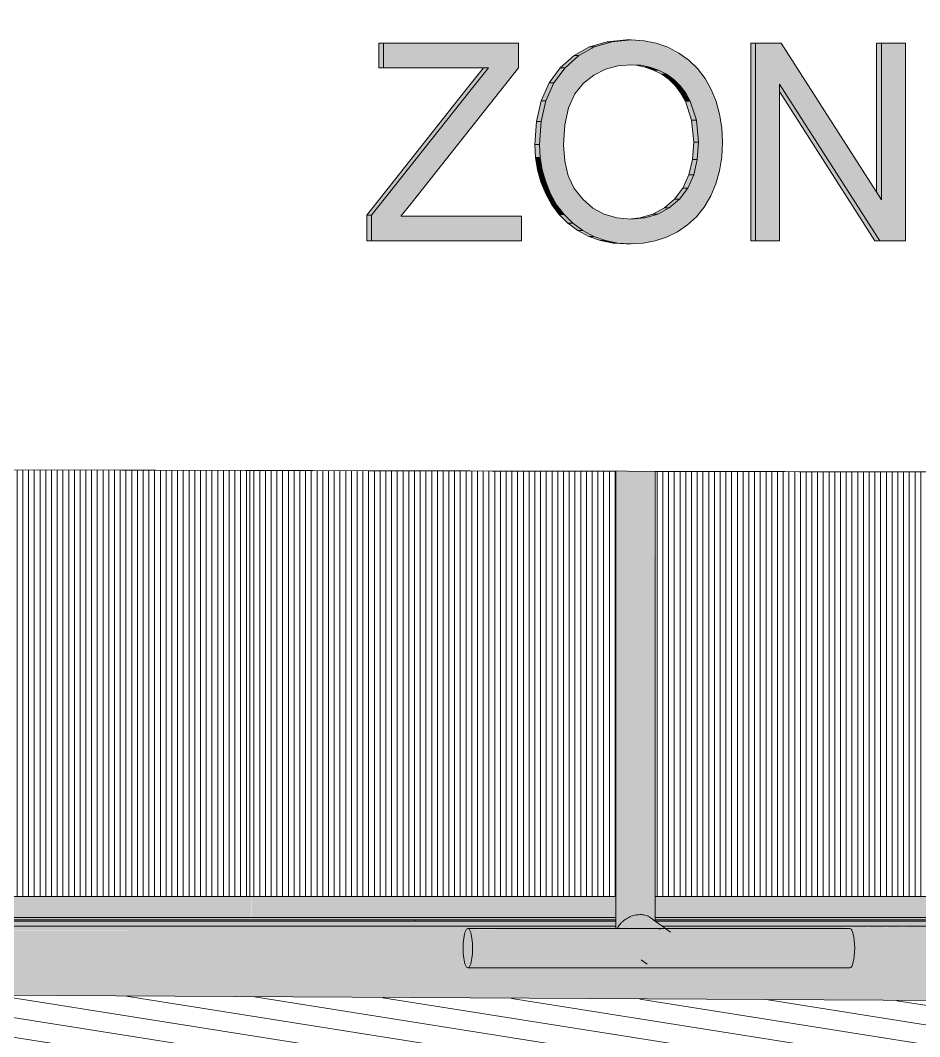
# Model space of a CAD drawing. Header units: millimetres. Extents: x -2361666 to -2009843, y -375 to 29863.
# Drawn here: x -2328658 to -2326374, y 11052 to 13633 of the extents above; entities that cross this region are included whole.
import ezdxf

# ---------------------------------------------------------------- set-up
doc = ezdxf.new("R2010")
doc.units = ezdxf.units.MM
for name, color, linetype, lineweight in [('A-GENM', 13, 'Continuous', 5), ('A-GLAZ-CURT', 52, 'Continuous', 5), ('A-GLAZ-CWMG', 51, 'Continuous', 5), ('A-ROOF', 132, 'Continuous', 5), ('A-ROOF-PATT', 132, 'Continuous', 5), ('A-WALL', 113, 'Continuous', 5), ('P-SANR-FIXT', 6, 'Continuous', 5), ('S-BEAM', 12, 'Continuous', 5)]:
    doc.layers.add(name, color=color, linetype=linetype, lineweight=lineweight)

# ---------------------------------------------------------------- blocks, each defined once
blk = doc.blocks.new('Mechanical - Condensers - Mechanical - Condensers-1249279-SOUTH EAST - PART B')
at = {"layer": 'A-GENM'}
for points in [[(-2327498.4, 11345.3), (-2327436.3, 11345.3), (-2327436.3, 11348.8), (-2327652.3, 11348.8), (-2327652.3, 11345.3)], [(-2327392.4, 11345.3), (-2327317, 11345.3), (-2327317, 11348.8), (-2327436.3, 11348.8), (-2327436.3, 11345.3), (-2327396.5, 11345.3)]]:
    blk.add_hatch(color=256, dxfattribs=at).paths.add_polyline_path(points)
h = blk.add_hatch(color=256, dxfattribs=at)
h.paths.add_polyline_path([(-2326340.6, 11143.7), (-2326340.6, 11332.2), (-2326550.9, 11328.3), (-2326550.9, 11326.6), (-2326545.6, 11321.2), (-2326542.3, 11311.9), (-2326539.2, 11289.5), (-2326539.2, 11263.6), (-2326542.3, 11241.2), (-2326547.8, 11228.3), (-2326550.9, 11226.6), (-2326645.9, 11226.6), (-2326645.9, 11145.5), (-2326544.9, 11144.9)])
h.paths.add_polyline_path([(-2327033.9, 11345.3), (-2326340.6, 11345.3), (-2326340.6, 11348.8), (-2327045.6, 11348.8), (-2327045.6, 11345.3)])
h.paths.add_polyline_path([(-2327145.6, 11345.3), (-2327145.6, 11348.8), (-2327317, 11348.8), (-2327317, 11345.3), (-2327248, 11345.3)])
h = blk.add_hatch(color=256, dxfattribs=at)
h.paths.add_polyline_path([(-2326303.3, 11143.5), (-2326304.2, 11324.2), (-2326312, 11329.6), (-2326317.3, 11331.1), (-2326340.6, 11332.2), (-2326340.6, 11143.7), (-2326310.5, 11143.5)])
h.paths.add_polyline_path([(-2326294.7, 11345.3), (-2326262.3, 11345.3), (-2326262.3, 11348.8), (-2326340.6, 11348.8), (-2326340.6, 11345.3), (-2326310.5, 11345.3)])
for p, q in [((-2327654.6, 11348.8), (-2327654.6, 11345.3)), ((-2326262.2, 11345.3), (-2326262.2, 11348.8))]:
    blk.add_line(p, q, dxfattribs=at)
blk = doc.blocks.new('Downpipe - Tee Spreader - Downpipe - Tee Spreader-V7-SOUTH EAST - PART B')
at = {"layer": 'P-SANR-FIXT'}
h = blk.add_hatch(color=256, dxfattribs=at)
h.paths.add_polyline_path([(-2327144.1, 11326.6), (-2327140.6, 11327.9), (-2327137.9, 11332.6), (-2327126.4, 11345.3), (-2327113, 11354.3), (-2327109.4, 11356.3), (-2327096.5, 11360.5), (-2327083.5, 11362), (-2327067.7, 11359.1), (-2327058.1, 11354.3), (-2327045.6, 11345.3), (-2327047.5, 12487.6), (-2327144.1, 12487.5), (-2327144.1, 11326.9)])
h.paths.add_polyline_path([(-2327045.6, 14887.6), (-2327047.7, 15154.5), (-2327144.1, 15154.5), (-2327143.6, 14887.8), (-2327045.8, 14887.6)])
for points in [[(-2327036.8, 11325.5), (-2327023.8, 11329.3), (-2327067.7, 11359.1), (-2327071.3, 11360.5), (-2327083.5, 11362), (-2327096.5, 11360.5), (-2327113, 11354.3), (-2327126.4, 11345.3), (-2327138.2, 11332.3), (-2327141.2, 11326.6), (-2327041.6, 11326.6)], [(-2327521.2, 11228.3), (-2327518.1, 11228.3), (-2327515.2, 11233.3), (-2327509.5, 11263.6), (-2327510.6, 11299), (-2327512.7, 11311.9), (-2327518.1, 11324.9), (-2327524.6, 11324.2), (-2327531.7, 11301.6), (-2327533.3, 11276.6), (-2327531.7, 11251.6), (-2327524.3, 11228.3)], [(-2326544.9, 11276.6), (-2326538.8, 11276.6), (-2326540.4, 11301.6), (-2326545.6, 11321.2), (-2326550.9, 11326.6), (-2327518.1, 11324.9), (-2327512.7, 11311.9), (-2327509.5, 11289.5), (-2327509.1, 11276.6), (-2326645.9, 11276.6)], [(-2327145.6, 11326.6), (-2327144.1, 11327.9), (-2327145.6, 11326.9)], [(-2327248, 11226.6), (-2326547.8, 11228.3), (-2326542.3, 11241.2), (-2326539.2, 11263.6), (-2326538.8, 11276.6), (-2327509.1, 11276.6), (-2327510.7, 11251.6), (-2327515.2, 11233.3), (-2327518.1, 11226.6), (-2327482.4, 11226.6)]]:
    blk.add_hatch(color=256, dxfattribs=at).paths.add_polyline_path(points)
for p, q in [((-2327145.6, 12487.8), (-2327145.6, 11326.6)), ((-2327045.6, 11345.2), (-2327045.6, 12487.6)), ((-2327006.6, 11317), (-2327057.9, 11354.4)), ((-2326550.9, 11326.6), (-2327521.2, 11326.6)), ((-2327521.2, 11226.6), (-2326550.9, 11226.6)), ((-2327081, 11247.5), (-2327065.5, 11236.2))]:
    blk.add_line(p, q, dxfattribs=at)
for centre, major_axis, ratio, start_param, end_param in [((-2327521.2, 11276.6), (0, 50), 0.241811, 4.712389, 7.853982), ((-2327036, 11276.6), (29.5, 40.4), 0.955582, 0.550103, 0.667051), ((-2326550.9, 11276.6), (0, 50), 0.241811, 4.712389, 6.283185), ((-2327521.2, 11276.6), (0, 50), 0.241811, 1.570796, 4.712389), ((-2326550.9, 11276.6), (0, 50), 0.241811, 3.141593, 4.712389)]:
    blk.add_ellipse(centre, major_axis=major_axis, ratio=ratio, start_param=start_param, end_param=end_param, dxfattribs=at)
blk.add_open_spline([(-2327141.6, 11326.7), (-2327140.9, 11328.1), (-2327139.2, 11331.2), (-2327135.9, 11336.1), (-2327132.4, 11340.2), (-2327129.2, 11343.3), (-2327125.9, 11346.3), (-2327121.4, 11349.8), (-2327115.6, 11353.4), (-2327109.4, 11356.4), (-2327103, 11358.9), (-2327094.3, 11361.2), (-2327083.3, 11362.4), (-2327071.1, 11361), (-2327062.8, 11357.7), (-2327058.9, 11355.1), (-2327057.9, 11354.4)], degree=3, knots=[0.050558, 0.050558, 0.050558, 0.050558, 0.0833333, 0.125, 0.1666667, 0.1875, 0.2083333, 0.25, 0.2916667, 0.3333333, 0.375, 0.4166667, 0.5, 0.5833333, 0.6666667, 0.6937161, 0.6937161, 0.6937161, 0.6937161], dxfattribs=at)
blk = doc.blocks.new('FP_117-SOUTH EAST - PART B')
at = {"layer": 'A-GENM'}
blk.add_line((-2326056.3, 11407.7), (-2326056.3, 12485.3), dxfattribs=at)
blk = doc.blocks.new('MulticellPanel_Polycarbonate_Danpal_1040w - Blue-V116-SOUTH EAST - PART B')
at = {"layer": 'A-GENM'}
h = blk.add_hatch(dxfattribs=at)
h.set_pattern_fill('FP_53', color=256, style=0, pattern_type=2)
h.set_pattern_definition([(90, (-2326560.216, 13105.475), (14.555, -9e-16), [])])
h.paths.add_polyline_path([(-2327045.6, 11407.7), (-2326058.6, 11407.7), (-2326058.6, 12485), (-2327045.6, 12487.3), (-2327045.6, 11493)])
blk.add_blockref('FP_117-SOUTH EAST - PART B', (0, 0), dxfattribs=at)
blk = doc.blocks.new('MulticellPanel_Polycarbonate_Danpal_1040w - Blue-V118-SOUTH EAST - PART B')
at = {"layer": 'A-GENM'}
h = blk.add_hatch(dxfattribs=at)
h.set_pattern_fill('FP_54', color=256, style=0, pattern_type=2)
h.set_pattern_definition([(90, (-2327569.352, 13105.475), (14.555, -9e-16), [])])
h.paths.add_polyline_path([(-2328071, 11407.7), (-2327145.6, 11407.7), (-2327145.6, 12487.5), (-2328071, 12489.7), (-2328071, 11493)])
blk = doc.blocks.new('FP_120-SOUTH EAST - PART B')
at = {"layer": 'A-GENM'}
blk.add_line((-2328074.6, 11407.7), (-2328074.6, 12490), dxfattribs=at)
blk = doc.blocks.new('MulticellPanel_Polycarbonate_Danpal_1040w - Blue-V119-SOUTH EAST - PART B')
at = {"layer": 'A-GENM'}
h = blk.add_hatch(dxfattribs=at)
h.set_pattern_fill('FP_55', color=256, style=0, pattern_type=2)
h.set_pattern_definition([(90, (-2328578.488, 13105.475), (14.555, -9e-16), [])])
h.paths.add_polyline_path([(-2329006, 11407.7), (-2328076.8, 11407.7), (-2328076.8, 12489.7), (-2329080.1, 12492), (-2329080.1, 11407.7)])
blk.add_blockref('FP_120-SOUTH EAST - PART B', (0, 0), dxfattribs=at)
blk = doc.blocks.new('Rectangular Mullion - Frame_Framed Facade_Danpal_DPANMF BT1-V138-SOUTH EAST - PART B')
at = {"layer": 'A-GLAZ-CWMG'}
for points in [[(-2326544.9, 11354.3), (-2326053.1, 11354.3), (-2326053.1, 11407.7), (-2327045.6, 11407.7), (-2327045.6, 11354.3), (-2327010, 11354.3)], [(-2327021.5, 11348.8), (-2326055.4, 11348.8), (-2326055.4, 11354.3), (-2327045.6, 11354.3), (-2327045.6, 11348.8), (-2327033.9, 11348.8)]]:
    blk.add_hatch(color=256, dxfattribs=at).paths.add_polyline_path(points)
for p, q in [((-2327045.6, 11407.7), (-2326053.1, 11407.7)), ((-2327045.6, 11354.3), (-2326053.1, 11354.3)), ((-2327045.6, 11348.8), (-2326055.4, 11348.8))]:
    blk.add_line(p, q, dxfattribs=at)
blk = doc.blocks.new('Rectangular Mullion - Frame_Framed Facade_Danpal_DPANMF BT1-V139-SOUTH EAST - PART B')
at = {"layer": 'A-GLAZ-CWMG'}
for points in [[(-2327396.5, 11354.3), (-2327145.6, 11354.3), (-2327145.6, 11407.7), (-2328071.4, 11407.7), (-2328071, 11354.3), (-2327412.4, 11354.3)], [(-2327248, 11348.8), (-2327145.6, 11348.8), (-2327145.6, 11354.3), (-2328073.7, 11354.3), (-2328071.4, 11348.8), (-2327317, 11348.8)]]:
    blk.add_hatch(color=256, dxfattribs=at).paths.add_polyline_path(points)
for p, q in [((-2328071.4, 11407.7), (-2327145.6, 11407.7)), ((-2328073.7, 11348.8), (-2327145.6, 11348.8)), ((-2328071.4, 11354.3), (-2327145.6, 11354.3))]:
    blk.add_line(p, q, dxfattribs=at)
blk = doc.blocks.new('Rectangular Mullion - Frame_Framed Facade_Danpal_DPANMF BT1-1113569-SOUTH EAST - PART B')
at = {"layer": 'A-GLAZ-CWMG'}
for points in [[(-2320216.3, 11354.3), (-2319998.3, 11354.3), (-2319998.3, 11407.7), (-2321007.5, 11407.7), (-2321007.1, 11354.3), (-2320450.6, 11354.3)], [(-2321007.5, 11348.8), (-2320000.6, 11348.8), (-2320000.6, 11354.3), (-2321009.7, 11354.3), (-2321009.7, 11348.8)]]:
    blk.add_hatch(color=256, dxfattribs=at).paths.add_polyline_path(points)
for p, q in [((-2321007.5, 11407.7), (-2319998.3, 11407.7)), ((-2321009.7, 11348.8), (-2320000.6, 11348.8)), ((-2321007.5, 11354.3), (-2319998.3, 11354.3))]:
    blk.add_line(p, q, dxfattribs=at)
blk = doc.blocks.new('Generic Models 13 - Generic Models 13-2262104-SOUTH EAST - PART B')
at = {"layer": 'A-GENM'}
for p, q in [((-2327145.6, 12487.5), (-2329686.5, 12493.4)), ((-2329562.1, 12493.4), (-2319858.9, 12471)), ((-2323458.3, 12479), (-2327045.6, 12487.3))]:
    blk.add_line(p, q, dxfattribs=at)
blk = doc.blocks.new('Structural Framing 10 - Structural Framing 1-2898566-SOUTH EAST - PART B')
at = {"layer": 'S-BEAM'}
h = blk.add_hatch(color=256, dxfattribs=at)
h.paths.add_polyline_path([(-2338994.7, 11332.6), (-2338207.3, 11332.6), (-2338207.3, 11345.3), (-2338994.7, 11345.3)])
h.paths.add_polyline_path([(-2318911.7, 11332.6), (-2318889.7, 11332.6), (-2318889.7, 11345.3), (-2318960.5, 11345.3), (-2318960.5, 11332.6), (-2318927.1, 11332.6)])
h.paths.add_polyline_path([(-2338071.7, 11332.6), (-2334520, 11332.6), (-2334520, 11345.3), (-2338107.3, 11345.2), (-2338090, 11332.6), (-2338083.1, 11332.6)])
h.paths.add_polyline_path([(-2319077.9, 11332.6), (-2319051.4, 11332.6), (-2319051.4, 11345.3), (-2319671.1, 11345.2), (-2319653.9, 11332.6), (-2319105, 11332.6)])
h.paths.add_polyline_path([(-2319848.1, 11332.6), (-2319771.1, 11332.6), (-2319771.1, 11345.3), (-2323358.4, 11345.2), (-2323341.1, 11332.6), (-2319864.7, 11332.6)])
h.paths.add_polyline_path([(-2334402.8, 11332.6), (-2330832.8, 11332.6), (-2330832.8, 11345.3), (-2334420, 11345.2), (-2334408.4, 11336.7)])
h.paths.add_polyline_path([(-2323458.3, 11332.6), (-2323458.3, 11345.3), (-2327045.6, 11345.2), (-2327028.4, 11332.6), (-2323497.7, 11332.6)])
h.paths.add_polyline_path([(-2330697.2, 11332.6), (-2327145.6, 11332.6), (-2327145.6, 11345.3), (-2330732.8, 11345.2), (-2330715.6, 11332.6), (-2330708.7, 11332.6)])
h = blk.add_hatch(color=256, dxfattribs=at)
h.paths.add_polyline_path([(-2318911.7, 11321.2), (-2318909.6, 11332.3), (-2318911.7, 11332.6), (-2318960.5, 11331.1), (-2318960.5, 11321.2), (-2318911.9, 11321.2)])
h.paths.add_polyline_path([(-2326291.5, 11321.2), (-2323838.3, 11322), (-2323837.1, 11324.9), (-2323458.3, 11326.9), (-2323458.3, 11332.6), (-2327026.3, 11331.1), (-2327020.1, 11326.6), (-2326544.9, 11328.5), (-2326399, 11331.5), (-2326316.1, 11331), (-2326305.2, 11325.2), (-2326303.3, 11321.2), (-2326294.7, 11321.2)])
h.paths.add_polyline_path([(-2338994.7, 11321.2), (-2338587.5, 11321.2), (-2338586, 11324.9), (-2338207.3, 11326.9), (-2338207.3, 11332.6), (-2338994.7, 11331.1), (-2338994.7, 11324.1)])
h.paths.add_polyline_path([(-2327525.9, 11321.2), (-2327524.3, 11324.9), (-2327145.6, 11326.9), (-2327145.6, 11332.6), (-2330712.4, 11330.3), (-2330707.3, 11326.6), (-2330235, 11324.9), (-2330232.1, 11321.2), (-2327527.3, 11321.2)])
h.paths.add_polyline_path([(-2319077.9, 11321.2), (-2319051.4, 11321.3), (-2319051.4, 11332.6), (-2319651.4, 11330.8), (-2319645.6, 11326.6), (-2319173.3, 11324.9), (-2319170.4, 11321.2), (-2319089.3, 11321.2)])
h.paths.add_polyline_path([(-2337607.3, 11321.2), (-2334899.4, 11323.5), (-2334898.8, 11324.9), (-2334520, 11326.9), (-2334520, 11332.6), (-2338087.8, 11331), (-2338081.7, 11326.6), (-2337609.4, 11324.9), (-2337608.9, 11323.9)])
h.paths.add_polyline_path([(-2331213.1, 11321.2), (-2331211.6, 11324.9), (-2330832.8, 11326.9), (-2330832.8, 11332.6), (-2334400.1, 11330.7), (-2334394.5, 11326.6), (-2333922.2, 11324.9), (-2333919.3, 11321.2), (-2331214.5, 11321.2)])
h.paths.add_polyline_path([(-2322858.4, 11321.2), (-2320151.3, 11321.4), (-2320149.9, 11324.9), (-2319771.1, 11327), (-2319771.1, 11332.6), (-2323339, 11331.1), (-2323332.8, 11326.6), (-2322860.4, 11324.7), (-2322858.7, 11321.8)])
h = blk.add_hatch(color=256, dxfattribs=at)
h.paths.add_polyline_path([(-2318921.1, 11099.4), (-2318921.1, 11113.5), (-2318911.7, 11113.4), (-2318911.7, 11321.2), (-2318960.5, 11321.2), (-2318961.6, 11233.4), (-2318965.5, 11232.3), (-2318963.7, 11230.8), (-2318959.6, 11232.3), (-2318961.6, 11178.9), (-2318968.8, 11178.9), (-2318968.8, 11173.4), (-2319083.4, 11173.4), (-2319083.4, 11233.4), (-2319051.4, 11233.4), (-2319051.4, 11321.2), (-2319170.4, 11319.9), (-2319165.7, 11299), (-2319164.3, 11276.6), (-2319166, 11251.6), (-2319170.4, 11233.3), (-2319176.4, 11226.6), (-2320149.9, 11228.3), (-2320152.8, 11233.3), (-2320158.4, 11263.6), (-2320157.5, 11299), (-2320155.3, 11311.9), (-2320152.8, 11321.2), (-2322857.6, 11319.9), (-2322852.9, 11299), (-2322851.6, 11276.6), (-2322853.2, 11251.6), (-2322857.6, 11233.3), (-2322863.7, 11226.6), (-2323837.1, 11228.3), (-2323840, 11233.3), (-2323845.7, 11263.6), (-2323844.7, 11299), (-2323842.5, 11311.9), (-2323840, 11321.2), (-2326303.3, 11321.2), (-2326303.3, 11143.5), (-2319044.3, 11100.1)])
h.paths.add_polyline_path([(-2326645.9, 11145.5), (-2326645.9, 11226.6), (-2327524.3, 11228.3), (-2327527.3, 11233.3), (-2327532.9, 11263.6), (-2327531.9, 11299), (-2327529.8, 11311.9), (-2327527.3, 11321.2), (-2330232.1, 11319.9), (-2330227.4, 11299), (-2330226, 11276.6), (-2330227.6, 11251.6), (-2330232.1, 11233.3), (-2330238.1, 11226.6), (-2331211.6, 11228.3), (-2331214.5, 11233.3), (-2331220.1, 11263.6), (-2331219.2, 11299), (-2331217, 11311.9), (-2331214.5, 11321.2), (-2333919.3, 11319.9), (-2333914.6, 11299), (-2333913.2, 11276.6), (-2333914.9, 11251.6), (-2333919.3, 11233.3), (-2333925.3, 11226.6), (-2334898.8, 11228.3), (-2334901.7, 11233.3), (-2334907.3, 11263.6), (-2334906.4, 11299), (-2334904.2, 11311.9), (-2334901.7, 11321.2), (-2337606.5, 11319.9), (-2337601.8, 11299), (-2337600.5, 11276.6), (-2337602.1, 11251.6), (-2337606.5, 11233.3), (-2337612.6, 11226.6), (-2338586, 11228.3), (-2338588.9, 11233.3), (-2338594.6, 11263.6), (-2338593.6, 11299), (-2338591.4, 11311.9), (-2338588.9, 11321.2), (-2338994.7, 11321.2), (-2338994.7, 11215), (-2331928.5, 11177), (-2327013.6, 11147.7)])
for p, q in [((-2330732.8, 11345.3), (-2327145.6, 11345.3)), ((-2327145.6, 11332.6), (-2330715.6, 11332.6)), ((-2327045.6, 11345.3), (-2323458.3, 11345.3)), ((-2323458.3, 11332.6), (-2327028.4, 11332.6))]:
    blk.add_line(p, q, dxfattribs=at)

msp = doc.modelspace()

# ---------------------------------------------------------------- hatches: boundary and pattern name
at = {"layer": 'A-GENM'}
for points in [[(-2327516.4, 13072.8), (-2327384.8, 13072.8), (-2327384.8, 13135.6), (-2327690.9, 13135.6), (-2327392.4, 13512.3), (-2327392.4, 13575.1), (-2327735.1, 13575.1), (-2327735.1, 13512.3), (-2327469.1, 13512.3), (-2327765.6, 13135.6), (-2327765.6, 13072.8), (-2327665.2, 13072.8)], [(-2327735.1, 13512.3), (-2327735.1, 13575.1), (-2327747.2, 13575.1), (-2327747.2, 13512.3)], [(-2327199.8, 13565.3), (-2327155.5, 13578.5), (-2327171.7, 13577.3), (-2327211.9, 13565.3), (-2327200.8, 13565.3)], [(-2326802.9, 13072.8), (-2326790.8, 13072.8), (-2326790.8, 13575.1), (-2326802.9, 13575.1), (-2326802.9, 13239.4)], [(-2326790.8, 13072.8), (-2326729.9, 13072.8), (-2326729.9, 13470.8), (-2326475.3, 13072.8), (-2326410.1, 13072.8), (-2326410.1, 13575.1), (-2326471, 13575.1), (-2326471, 13177.2), (-2326725.6, 13575.1), (-2326790.8, 13575.1), (-2326790.8, 13239.4)], [(-2326471, 13177.2), (-2326471, 13575.1), (-2326483.1, 13575.1), (-2326483.1, 13196), (-2326475.3, 13183.8)], [(-2327249.6, 13543.3), (-2327239.3, 13543.3), (-2327200.8, 13565.3), (-2327211.9, 13565.3), (-2327251.4, 13543.3)], [(-2327274.2, 13512.4), (-2327239.3, 13543.3), (-2327251.6, 13543.1), (-2327286.3, 13512.4)], [(-2327516.4, 13452.6), (-2327469.1, 13512.3), (-2327482.4, 13510.7), (-2327528.5, 13452.6)], [(-2327302.6, 13473.8), (-2327274.2, 13512.4), (-2327286.3, 13512.3), (-2327314.7, 13473.8)], [(-2327071.1, 13514.1), (-2327059, 13514.1), (-2327082, 13518.6), (-2327094, 13518.6), (-2327073.7, 13514.6)], [(-2327049.3, 13506.4), (-2327042.6, 13508.3), (-2327059, 13514.1), (-2327071.1, 13514.1), (-2327059, 13509.8)], [(-2327016.7, 13495.8), (-2327037.2, 13506.4), (-2327049.3, 13506.4), (-2327028.8, 13495.8)], [(-2327335, 13428.4), (-2327322.9, 13428.4), (-2327302.6, 13473.8), (-2327314.7, 13473.8), (-2327333.5, 13431.7)], [(-2326998, 13482.4), (-2327016.7, 13495.8), (-2327028.8, 13495.8), (-2327010.1, 13482.4)], [(-2326981.7, 13466.5), (-2326998, 13482.4), (-2327010.1, 13482.4), (-2326993.8, 13466.5)], [(-2327765.6, 13137.9), (-2327516.4, 13452.6), (-2327528.5, 13452.6), (-2327777.7, 13137.9)], [(-2326967.8, 13448.1), (-2326981.7, 13466.5), (-2326993.8, 13466.5), (-2326979.9, 13448.1)], [(-2326962.7, 13427.2), (-2326956.2, 13427.2), (-2326968.3, 13448.1), (-2326979.9, 13448.1), (-2326967.8, 13427.2), (-2326964, 13427.2)], [(-2326487.4, 13072.8), (-2326475.3, 13072.8), (-2326729.9, 13470.8), (-2326729.9, 13451.9), (-2326544.9, 13162.7)], [(-2327347.2, 13376.2), (-2327335.1, 13376.2), (-2327322.9, 13428.4), (-2327335.1, 13428), (-2327339.1, 13410.6)], [(-2326952.8, 13379.2), (-2326940.7, 13379.2), (-2326956.2, 13427.2), (-2326967.8, 13425.5), (-2326954.1, 13383.2)], [(-2327339.1, 13317.3), (-2327335.1, 13376.2), (-2327347.2, 13376.2), (-2327351.2, 13317.3)], [(-2326935.5, 13323.6), (-2326940.7, 13379.2), (-2326952.8, 13379.2), (-2326947.6, 13323.6), (-2326938.5, 13323.6)], [(-2327349.5, 13284.8), (-2327337.4, 13284.8), (-2327339.1, 13317.3), (-2327351.2, 13316.7)], [(-2326940.7, 13279.3), (-2326938.5, 13279.3), (-2326935.5, 13323.6), (-2326947.6, 13323.5), (-2326950.6, 13279.3), (-2326947.6, 13279.3)], [(-2327344.3, 13253.1), (-2327332.2, 13253.1), (-2327339.1, 13284.8), (-2327349.5, 13284.8)], [(-2326959.7, 13240.5), (-2326947.6, 13240.5), (-2326940.7, 13279.3), (-2326950.6, 13279.3), (-2326956.2, 13255.4)], [(-2327323.5, 13222.3), (-2327332.2, 13253.1), (-2327344.3, 13253.1), (-2327335.6, 13222.3), (-2327332.2, 13222.3)], [(-2326962.7, 13206.9), (-2326947.6, 13240.5), (-2326960.2, 13239.4), (-2326974.8, 13206.9), (-2326963.1, 13206.9)], [(-2327323.4, 13192.3), (-2327311.3, 13192.3), (-2327323.5, 13222.3), (-2327335.6, 13222.3), (-2327323.5, 13192.5)], [(-2327299.9, 13164.3), (-2327295.7, 13164.3), (-2327311.3, 13192.3), (-2327323.4, 13192.3), (-2327307.8, 13164.3)], [(-2326996, 13178.7), (-2326983.9, 13178.7), (-2326963.1, 13206.9), (-2326974.8, 13206.9), (-2326990.7, 13185.8)], [(-2327276.9, 13139.5), (-2327295.7, 13164.3), (-2327307.8, 13164.3), (-2327289, 13139.5)], [(-2327009.7, 13156.4), (-2326983.9, 13178.7), (-2326996, 13178.7), (-2327021.8, 13156.4), (-2327013.6, 13156.4)], [(-2327765.6, 13072.8), (-2327765.6, 13137.9), (-2327777.7, 13137.9), (-2327777.7, 13072.8)], [(-2327254.8, 13117.7), (-2327276.9, 13139.5), (-2327289, 13139.5), (-2327266.9, 13117.7)], [(-2327075.8, 13130.9), (-2327071.4, 13130.9), (-2327045.7, 13140.5), (-2327051, 13140.5), (-2327083.5, 13130.9)], [(-2327045.7, 13140.5), (-2327035.4, 13142.4), (-2327013.6, 13156.4), (-2327021.8, 13156.4), (-2327051, 13140.5)], [(-2327241.5, 13099.1), (-2327229.4, 13099.1), (-2327254.8, 13117.7), (-2327266.9, 13117.7), (-2327248, 13103.9)], [(-2327213.6, 13084.2), (-2327203.6, 13085.3), (-2327229.4, 13099.1), (-2327241.5, 13099.1), (-2327229.4, 13092.6)], [(-2327183.9, 13073.5), (-2327174.6, 13074.5), (-2327201.5, 13084.2), (-2327213.6, 13084.2), (-2327201.5, 13079.8)], [(-2327142.4, 13067.1), (-2327142.4, 13067.5), (-2327174.6, 13073.5), (-2327174.6, 13071.6), (-2327152.3, 13067.1)]]:
    msp.add_hatch(color=256, dxfattribs=at).paths.add_polyline_path(points)
h = msp.add_hatch(color=256, dxfattribs=at)
h.paths.add_polyline_path([(-2327106.9, 13064.9), (-2327071.4, 13067.7), (-2327038.9, 13074.9), (-2327009.7, 13085.7), (-2326983.9, 13099.2), (-2326962.7, 13113.5), (-2326940.4, 13134), (-2326920.9, 13158.6), (-2326904.4, 13186.8), (-2326891.4, 13217.9), (-2326882, 13250.9), (-2326876.4, 13287.9), (-2326874.6, 13323.6), (-2326879.4, 13379.2), (-2326881.7, 13394.3), (-2326890.7, 13427.2), (-2326910.4, 13470.8), (-2326918.7, 13485.5), (-2326937.7, 13510.2), (-2326959.9, 13531.6), (-2326985.3, 13549.8), (-2327016.7, 13565.6), (-2327042.6, 13574.6), (-2327073.7, 13580.9), (-2327106.5, 13582.9), (-2327155.5, 13578.5), (-2327199.8, 13565.3), (-2327239.3, 13543.3), (-2327274.3, 13512.3), (-2327302.6, 13473.8), (-2327322.9, 13428.4), (-2327335.1, 13376.2), (-2327339.1, 13316.7), (-2327335.8, 13275.1), (-2327327.9, 13238.1), (-2327323.5, 13222.3), (-2327303.5, 13178.3), (-2327289.5, 13156.2), (-2327272.9, 13135.6), (-2327248, 13112.8), (-2327229.4, 13099.1), (-2327201.5, 13084.2), (-2327171.8, 13073.5), (-2327130.8, 13066.5), (-2327107.2, 13065)])
h.paths.add_polyline_path([(-2327107.2, 13127.7), (-2327142.4, 13130.9), (-2327174.6, 13140.4), (-2327203.6, 13156.2), (-2327229.5, 13178.3), (-2327254.8, 13214.3), (-2327266.3, 13239.4), (-2327275.2, 13275.1), (-2327278.2, 13317.3), (-2327275, 13367.6), (-2327265.5, 13410.7), (-2327248, 13447.8), (-2327227.4, 13473.2), (-2327199.8, 13494.3), (-2327171.7, 13508.4), (-2327130.8, 13518), (-2327106.1, 13520.1), (-2327073.7, 13517), (-2327059, 13514.1), (-2327037.2, 13506.4), (-2327013.6, 13493.6), (-2326998, 13482.4), (-2326981.7, 13466.5), (-2326962.7, 13439), (-2326956.2, 13427.2), (-2326940.7, 13379.2), (-2326935.5, 13323.6), (-2326940.7, 13270.1), (-2326948.1, 13239.4), (-2326963.1, 13206.4), (-2326983.9, 13178.7), (-2327013.6, 13154.3), (-2327038.9, 13140.5), (-2327071.4, 13130.9)])
at = {"layer": 'A-ROOF-PATT'}
h = msp.add_hatch(dxfattribs=at)
h.set_pattern_fill('FP_4', color=256, style=0, pattern_type=2)
h.set_pattern_definition([(171.019, (-4018.334, -226018.123), (-314.1573385, 0.0011507), [])])
h.paths.add_polyline_path([(-2311995.9, 10452.5), (-2311984.9, 10453.4), (-2311995.2, 10452.5)])
h.paths.add_polyline_path([(-2311462.9, 10444.5), (-2311452, 10445.4), (-2311462.1, 10444.5)])
h.paths.add_polyline_path([(-2310334.8, 10432.9), (-2310326.2, 10428.1), (-2310323.6, 10425.7), (-2310320, 10423.1), (-2310323.6, 10420.9), (-2310325, 10418.9), (-2310319.7, 10416.8), (-2310314.6, 10418.9), (-2310312.3, 10424.2), (-2310313.4, 10437.7), (-2310317.7, 10431.8), (-2310319.6, 10431.8), (-2310321.6, 10431.5), (-2310323.8, 10431.5), (-2310325.1, 10429.8), (-2310327.2, 10428.7), (-2310332.2, 10431.4)])
h.paths.add_polyline_path([(-2301940.2, 9569.4), (-2301940.2, 10122.9), (-2305717.9, 10854.5), (-2317094.4, 11172.6), (-2318295.3, 11365.9), (-2318286.9, 11368.6), (-2318960.5, 11375.1), (-2318960.5, 11345.3), (-2318889.7, 11345.3), (-2318889.7, 11332.6), (-2318910.3, 11331.1), (-2318911.7, 11321.2), (-2318911.7, 11113.4), (-2318921.1, 11113.5), (-2318877.5, 11099.1), (-2336858.1, 11204.2), (-2338994.7, 11215), (-2338994.7, 11202.2), (-2339436.4, 11203.5), (-2341239, 11493.7), (-2350327.7, 11496.9), (-2350325.8, 10913.9), (-2344726.2, 10849.9), (-2344726.4, 10851.1), (-2344594.1, 10847.5), (-2344593.1, 10847), (-2338994.4, 10783), (-2338994.6, 10784.2), (-2338862.3, 10780.7), (-2338862.1, 10780.2), (-2333262.7, 10716.9), (-2333262.8, 10717.4), (-2333130.4, 10713.8), (-2333130.3, 10713.4), (-2327530.7, 10649.4), (-2327530.9, 10650.6), (-2327398.6, 10647), (-2327398.4, 10646.5), (-2321798.9, 10582.5), (-2321799.1, 10583.7), (-2321666.8, 10580.2), (-2321666.6, 10579.7), (-2316067, 10515.7), (-2316067.2, 10516.9), (-2315934.9, 10513.3), (-2315934.8, 10512.3), (-2315809.7, 10510.5), (-2315570.5, 10506), (-2315550.4, 10506.7), (-2315374, 10503.5), (-2315304.6, 10502.3), (-2315249.7, 10502.3), (-2315240.9, 10501.5), (-2315156.9, 10500.4), (-2315093.5, 10499.5), (-2314890.1, 10496.5), (-2314827.3, 10494.6), (-2314825.2, 10496), (-2312862.2, 10465.1), (-2312861.3, 10465.1), (-2312828.7, 10465.5), (-2312584.4, 10461.9), (-2312529.4, 10461.4), (-2312354.3, 10458.2), (-2312284.8, 10457), (-2312229.9, 10457), (-2312221.1, 10456.3), (-2312129.7, 10455.2), (-2312042.8, 10453.9), (-2311540.8, 10446.6), (-2311424.1, 10444.2), (-2311375, 10443.9), (-2311296.6, 10442.8), (-2310998.7, 10438), (-2310996.1, 10437.2), (-2310963.5, 10437.5), (-2310708.4, 10433.9), (-2310638.3, 10433.1), (-2310349.4, 10428.1), (-2310336.5, 10428.9), (-2310332.2, 10436.5), (-2310323.4, 10441.2), (-2310314.6, 10440.9), (-2310311.9, 10439.9), (-2310215.1, 10390.4), (-2310208.9, 10372), (-2310208.9, 10369.7), (-2310008.9, 10366.4), (-2309994.6, 10360), (-2309993.4, 10309.1), (-2309988.5, 10305.4), (-2309988.6, 10300.9), (-2310117.7, 10303.9), (-2310117.7, 10305.4), (-2310248.7, 10306.9), (-2310248.7, 10303.9), (-2310276.8, 10304.3), (-2310276.8, 10307.3), (-2310407.8, 10306.9), (-2310407.8, 10305.8), (-2310536.9, 10309.1), (-2310536.9, 10310.3), (-2310536.8, 10312.6), (-2310536.9, 10313.3), (-2310541.7, 10317.1), (-2310542.9, 10318.4), (-2310562.2, 10320.1), (-2310562.3, 10321.6), (-2310562.1, 10323.9), (-2310562.4, 10324.7), (-2310561.9, 10326.9), (-2310559.4, 10373.8), (-2310340.7, 10373.4), (-2310338.6, 10374.3), (-2310338.6, 10421.9), (-2310397.4, 10421.9), (-2310537.1, 10423.7), (-2315964.6, 10502.7), (-2315970.8, 10482.5), (-2315972.3, 10470.8), (-2315970.8, 10454.8), (-2315963.9, 10437.7), (-2315939.4, 10437.5), (-2315917.5, 10426), (-2315915.3, 10425.3), (-2315904, 10386.9), (-2315875.4, 10385.4), (-2315855.8, 10374.6), (-2315855.8, 10371.6), (-2315905.6, 10372.2), (-2315928.3, 10382.4), (-2315928.4, 10386.1), (-2315940, 10425.5), (-2316081.2, 10429.2), (-2316104.1, 10439.4), (-2316044.9, 10439.4), (-2316039, 10459.8), (-2316037.4, 10471.5), (-2316039, 10487.4), (-2316045.2, 10503.7), (-2316074.1, 10506.1), (-2316074.5, 10506.5), (-2321673.1, 10570.5), (-2321673.3, 10569.3), (-2321696.5, 10569.3), (-2321702.6, 10549.3), (-2321704.2, 10537.6), (-2321702.6, 10521.7), (-2321695.7, 10504.6), (-2321671.2, 10504.3), (-2321649.4, 10492.9), (-2321647.1, 10492.1), (-2321635.9, 10453.7), (-2321607.2, 10452.2), (-2321587.6, 10441.4), (-2321587.6, 10438.4), (-2321637.4, 10439.1), (-2321660.1, 10449.2), (-2321662.2, 10461), (-2321671.8, 10492.4), (-2321813.1, 10496), (-2321835.9, 10506.2), (-2321776.8, 10506.2), (-2321770.8, 10526.7), (-2321769.2, 10538.4), (-2321770.8, 10554.3), (-2321776.5, 10570.5), (-2321805.9, 10572.2), (-2321806.3, 10573.3), (-2327404.9, 10637.3), (-2327405.2, 10636.1), (-2327428.4, 10636.1), (-2327434.5, 10616.1), (-2327436, 10604.4), (-2327434.5, 10588.5), (-2327427.5, 10571.4), (-2327403.1, 10571.1), (-2327381.2, 10559.7), (-2327379, 10558.9), (-2327367.7, 10520.6), (-2327339.1, 10519.1), (-2327319.4, 10508.3), (-2327319.5, 10505.3), (-2327369.3, 10505.9), (-2327392, 10516.1), (-2327392.8, 10522.8), (-2327403.7, 10559.2), (-2327544.9, 10562.8), (-2327567.7, 10573.1), (-2327508.6, 10573.1), (-2327502.6, 10593.5), (-2327501.1, 10605.2), (-2327502.6, 10621.1), (-2327508.8, 10637.3), (-2327537.7, 10639.1), (-2327538.1, 10640.2), (-2333136.7, 10704.2), (-2333137, 10703), (-2333160.2, 10703), (-2333166.3, 10683), (-2333167.8, 10671.3), (-2333166.3, 10655.4), (-2333159.4, 10638.3), (-2333134.9, 10638), (-2333113, 10626.5), (-2333110.8, 10625.8), (-2333099.5, 10587.4), (-2333070.9, 10585.9), (-2333051.3, 10575.1), (-2333051.3, 10572.1), (-2333101.1, 10572.8), (-2333123.8, 10582.9), (-2333123.9, 10586.7), (-2333135.5, 10626), (-2333276.7, 10629.7), (-2333299.6, 10639.9), (-2333240.4, 10639.9), (-2333234.5, 10660.3), (-2333232.9, 10672), (-2333234.5, 10687.9), (-2333240.7, 10704.2), (-2333269.5, 10705.9), (-2333270, 10707), (-2338868.6, 10771), (-2338868.8, 10769.8), (-2338892, 10769.8), (-2338898.1, 10749.8), (-2338899.7, 10738.1), (-2338896.5, 10716.9), (-2338891.2, 10705.1), (-2338866.7, 10704.8), (-2338844.9, 10693.4), (-2338842.6, 10692.6), (-2338831.4, 10654.2), (-2338802.7, 10652.7), (-2338783.1, 10642), (-2338783.2, 10639), (-2338832.9, 10639.6), (-2338855.6, 10649.7), (-2338855.8, 10653.5), (-2338867.3, 10692.9), (-2339008.6, 10696.5), (-2339031.4, 10706.7), (-2338972.3, 10706.7), (-2338966.3, 10727.2), (-2338964.8, 10738.9), (-2338967.7, 10759.1), (-2338972.5, 10771), (-2339001.4, 10772.7), (-2339001.8, 10773.8), (-2344600.4, 10837.8), (-2344600.7, 10836.6), (-2344623.9, 10836.6), (-2344630, 10816.6), (-2344631.5, 10804.9), (-2344630, 10789), (-2344623, 10771.9), (-2344598.6, 10771.6), (-2344576.7, 10760.2), (-2344574.5, 10759.5), (-2344563.2, 10721.1), (-2344534.6, 10719.6), (-2344514.9, 10708.8), (-2344515, 10705.8), (-2344564.8, 10706.4), (-2344587.5, 10716.9), (-2344587.6, 10720.3), (-2344599.2, 10759.7), (-2344740.4, 10763.4), (-2344763.2, 10773.6), (-2344704.1, 10773.6), (-2344698.1, 10794), (-2344696.6, 10805.7), (-2344698.1, 10821.6), (-2344704.3, 10837.8), (-2344733.2, 10839.6), (-2344733.6, 10840.7), (-2350327.7, 10904.7), (-2350327.7, 10837.3), (-2350308.5, 10827), (-2350306.3, 10826.3), (-2350295, 10787.9), (-2350266.4, 10786.4), (-2350246.8, 10775.6), (-2350246.8, 10772.6), (-2350296.6, 10773.3), (-2350319.3, 10783.4), (-2350319.4, 10787.2), (-2350327.7, 10822), (-2350327.7, 10410.4), (-2302168, 9573.4)])
h.paths.add_polyline_path([(-2316094.2, 10374.4), (-2316143.9, 10375), (-2316166.7, 10385.2), (-2316165.5, 10389.7), (-2316157.3, 10390.4), (-2316158.1, 10393.2), (-2316143.9, 10390.7), (-2316143.8, 10390.2), (-2316114.4, 10387.4), (-2316094.2, 10377.4), (-2316094.2, 10375)])
h.paths.add_polyline_path([(-2316094, 10378.1), (-2316096.4, 10380.6), (-2316118.3, 10390.4), (-2316104.1, 10438.2), (-2316080.7, 10426.4), (-2316093.4, 10380.1)])
h.paths.add_polyline_path([(-2315899, 10387.4), (-2315899.8, 10390.2), (-2315894.6, 10388.2)])
h.paths.add_polyline_path([(-2321826, 10441.2), (-2321875.7, 10441.8), (-2321898.5, 10452), (-2321897.3, 10456.5), (-2321889.1, 10457.3), (-2321889.9, 10460), (-2321875.7, 10457.5), (-2321875.7, 10457), (-2321847.9, 10455), (-2321826, 10444.2), (-2321826, 10441.8)])
h.paths.add_polyline_path([(-2321825.8, 10445), (-2321828.3, 10447.4), (-2321850.1, 10457.2), (-2321835.9, 10505), (-2321812.5, 10493.3), (-2321825.2, 10447)])
h.paths.add_polyline_path([(-2321630.9, 10454.3), (-2321631.6, 10457), (-2321626.4, 10455)])
h.paths.add_polyline_path([(-2327557.9, 10508.1), (-2327607.5, 10508.6), (-2327630.4, 10518.8), (-2327629.1, 10523.3), (-2327621, 10524.1), (-2327621.7, 10526.9), (-2327607.6, 10524.3), (-2327607.5, 10523.9), (-2327579.7, 10521.8), (-2327557.8, 10511.1), (-2327557.9, 10508.6)])
h.paths.add_polyline_path([(-2327557.6, 10511.8), (-2327560.1, 10514.3), (-2327582, 10524), (-2327567.7, 10571.9), (-2327544.4, 10560.1), (-2327557.1, 10513.8)])
h.paths.add_polyline_path([(-2327362.7, 10521.1), (-2327363.5, 10523.9), (-2327358.3, 10521.9)])
h.paths.add_polyline_path([(-2333289.7, 10574.9), (-2333342.2, 10576.8), (-2333362.2, 10585.7), (-2333361, 10590.2), (-2333352.8, 10591), (-2333353.6, 10593.7), (-2333339.4, 10591.2), (-2333339.3, 10590.7), (-2333311.5, 10588.7), (-2333289.7, 10577.9), (-2333289.7, 10575.5)])
h.paths.add_polyline_path([(-2333289.5, 10578.6), (-2333291.9, 10581.1), (-2333313.8, 10590.9), (-2333299.6, 10638.7), (-2333276.2, 10626.9), (-2333288.9, 10580.7)])
h.paths.add_polyline_path([(-2333094.5, 10587.9), (-2333095.3, 10590.7), (-2333091.6, 10588.5)])
h.paths.add_polyline_path([(-2339021.5, 10641.7), (-2339071.2, 10642.3), (-2339094, 10652.5), (-2339092.8, 10657), (-2339084.6, 10657.8), (-2339085.4, 10660.6), (-2339071.2, 10658), (-2339071.2, 10657.5), (-2339043.4, 10655.5), (-2339021.5, 10644.7), (-2339021.5, 10642.3)])
h.paths.add_polyline_path([(-2339021.3, 10645.5), (-2339023.8, 10647.9), (-2339045.6, 10657.7), (-2339031.4, 10705.6), (-2339008, 10693.8), (-2339020.7, 10647.5)])
h.paths.add_polyline_path([(-2338826.4, 10654.8), (-2338827.1, 10657.5), (-2338823.4, 10655.3)])
h.paths.add_polyline_path([(-2344753.4, 10708.6), (-2344803, 10709.2), (-2344825.9, 10719.4), (-2344824.6, 10723.8), (-2344816.5, 10724.6), (-2344817.2, 10727.4), (-2344803.1, 10724.9), (-2344803, 10724.4), (-2344775.2, 10722.4), (-2344753.3, 10711.6), (-2344753.4, 10709.2)])
h.paths.add_polyline_path([(-2344753.1, 10712.3), (-2344755.6, 10714.8), (-2344777.5, 10724.5), (-2344763.2, 10772.4), (-2344739.9, 10760.6), (-2344752.6, 10714.3)])
h.paths.add_polyline_path([(-2344558.2, 10721.6), (-2344559, 10724.4), (-2344553.8, 10722.4)])
h.paths.add_polyline_path([(-2350290, 10788.5), (-2350290.8, 10791.2), (-2350287.1, 10789)])
at = {"layer": 'A-WALL'}
h = msp.add_hatch(color=256, dxfattribs=at)
h.paths.add_polyline_path([(-2328071.4, 11345.3), (-2327654.5, 11345.3), (-2327654.5, 11348.8), (-2330172.9, 11348.8), (-2330172.7, 11345.3), (-2328073.7, 11345.3)])
h.paths.add_polyline_path([(-2326058.6, 11345.3), (-2325977.5, 11345.3), (-2325977.5, 11348.8), (-2326262.3, 11348.8), (-2326262.3, 11345.3), (-2326076.1, 11345.3)])

# ---------------------------------------------------------------- linework, layer by layer
at = {"layer": 'A-GENM'}
for p, q in [((-2327747.2, 13512.3), (-2327747.2, 13575.1)), ((-2327747.2, 13575.1), (-2327735.1, 13575.1)), ((-2327392.4, 13575.1), (-2327735.1, 13575.1)), ((-2327735.1, 13575.1), (-2327735.1, 13512.3)), ((-2327392.4, 13512.3), (-2327392.4, 13575.1)), ((-2327211.9, 13565.3), (-2327167.6, 13578.5)), ((-2327155.5, 13578.5), (-2327199.8, 13565.3)), ((-2327167.6, 13578.5), (-2327118.6, 13582.9)), ((-2327167.6, 13578.5), (-2327155.5, 13578.5)), ((-2327106.5, 13582.9), (-2327155.5, 13578.5)), ((-2327118.6, 13582.9), (-2327106.5, 13582.9)), ((-2327073.7, 13580.9), (-2327106.5, 13582.9)), ((-2327042.6, 13574.6), (-2327073.7, 13580.9)), ((-2326802.9, 13072.8), (-2326802.9, 13575.1)), ((-2326802.9, 13575.1), (-2326790.8, 13575.1)), ((-2326725.6, 13575.1), (-2326790.8, 13575.1)), ((-2326790.8, 13575.1), (-2326790.8, 13072.8)), ((-2326471, 13177.2), (-2326725.6, 13575.1)), ((-2326483.1, 13196), (-2326483.1, 13575.1)), ((-2326483.1, 13575.1), (-2326471, 13575.1)), ((-2326410.1, 13575.1), (-2326471, 13575.1)), ((-2326471, 13575.1), (-2326471, 13177.2)), ((-2326410.1, 13072.8), (-2326410.1, 13575.1)), ((-2327251.4, 13543.3), (-2327211.9, 13565.3)), ((-2327199.8, 13565.3), (-2327239.3, 13543.3)), ((-2327211.9, 13565.3), (-2327199.8, 13565.3)), ((-2327013.1, 13564.3), (-2327042.6, 13574.6)), ((-2326985.3, 13549.8), (-2327013.1, 13564.3)), ((-2326959.9, 13531.6), (-2326985.3, 13549.8)), ((-2327286.3, 13512.4), (-2327251.4, 13543.3)), ((-2327239.3, 13543.3), (-2327274.2, 13512.4)), ((-2327251.4, 13543.3), (-2327239.3, 13543.3)), ((-2326937.7, 13510.2), (-2326959.9, 13531.6)), ((-2327747.2, 13512.3), (-2327735.1, 13512.3)), ((-2327735.1, 13512.3), (-2327469.1, 13512.3)), ((-2327665.2, 13168), (-2327392.4, 13512.3)), ((-2327528.5, 13452.6), (-2327481.2, 13512.3)), ((-2327469.1, 13512.3), (-2327516.4, 13452.6)), ((-2327314.7, 13473.8), (-2327286.3, 13512.4)), ((-2327274.2, 13512.4), (-2327302.6, 13473.8)), ((-2327286.3, 13512.4), (-2327274.2, 13512.4)), ((-2327200.8, 13493.8), (-2327171.7, 13508.4)), ((-2327171.7, 13508.4), (-2327140.1, 13517.2)), ((-2327140.1, 13517.2), (-2327106.1, 13520.1)), ((-2327094, 13518.6), (-2327111.2, 13519.7)), ((-2327106.1, 13520.1), (-2327082, 13518.6)), ((-2327071.1, 13514.1), (-2327094, 13518.6)), ((-2327094, 13518.6), (-2327082, 13518.6)), ((-2327082, 13518.6), (-2327059, 13514.1)), ((-2327049.3, 13506.4), (-2327071.1, 13514.1)), ((-2327071.1, 13514.1), (-2327059, 13514.1)), ((-2327059, 13514.1), (-2327037.2, 13506.4)), ((-2327028.8, 13495.8), (-2327049.3, 13506.4)), ((-2327049.3, 13506.4), (-2327037.2, 13506.4)), ((-2327037.2, 13506.4), (-2327016.7, 13495.8)), ((-2326918.7, 13485.5), (-2326937.7, 13510.2)), ((-2327335, 13428.4), (-2327314.7, 13473.8)), ((-2327302.6, 13473.8), (-2327322.9, 13428.4)), ((-2327314.7, 13473.8), (-2327302.6, 13473.8)), ((-2327249.6, 13445.9), (-2327227.4, 13473.2)), ((-2327227.4, 13473.2), (-2327200.8, 13493.8)), ((-2327010.1, 13482.4), (-2327028.8, 13495.8)), ((-2327028.8, 13495.8), (-2327016.7, 13495.8)), ((-2327016.7, 13495.8), (-2326998, 13482.4)), ((-2326993.8, 13466.5), (-2327010.1, 13482.4)), ((-2327010.1, 13482.4), (-2326998, 13482.4)), ((-2326998, 13482.4), (-2326981.7, 13466.5)), ((-2326902.9, 13457.5), (-2326918.7, 13485.5)), ((-2327777.7, 13137.9), (-2327528.5, 13452.6)), ((-2327516.4, 13452.6), (-2327765.6, 13137.9)), ((-2327265.5, 13410.7), (-2327249.6, 13445.9)), ((-2326979.9, 13448.1), (-2326993.8, 13466.5)), ((-2326993.8, 13466.5), (-2326981.7, 13466.5)), ((-2326981.7, 13466.5), (-2326967.8, 13448.1)), ((-2326968.3, 13427.2), (-2326979.9, 13448.1)), ((-2326979.9, 13448.1), (-2326967.8, 13448.1)), ((-2326967.8, 13448.1), (-2326956.2, 13427.2)), ((-2326890.5, 13426.9), (-2326902.9, 13457.5)), ((-2326729.9, 13072.8), (-2326729.9, 13470.8)), ((-2326729.9, 13470.8), (-2326475.3, 13072.8)), ((-2326487.4, 13072.8), (-2326729.9, 13451.9)), ((-2327347.2, 13376.2), (-2327335, 13428.4)), ((-2327322.9, 13428.4), (-2327335.1, 13376.2)), ((-2327335, 13428.4), (-2327322.9, 13428.4)), ((-2326952.8, 13379.2), (-2326968.3, 13427.2)), ((-2326968.3, 13427.2), (-2326956.2, 13427.2)), ((-2326956.2, 13427.2), (-2326940.7, 13379.2)), ((-2326881.7, 13394.3), (-2326890.5, 13426.9)), ((-2327275, 13367.6), (-2327265.5, 13410.7)), ((-2326876.4, 13359.7), (-2326881.7, 13394.3)), ((-2327351.2, 13317.3), (-2327347.2, 13376.2)), ((-2327347.2, 13376.2), (-2327335.1, 13376.2)), ((-2327335.1, 13376.2), (-2327339.1, 13317.3)), ((-2326947.6, 13323.6), (-2326952.8, 13379.2)), ((-2326952.8, 13379.2), (-2326940.7, 13379.2)), ((-2326940.7, 13379.2), (-2326935.5, 13323.6)), ((-2327278.2, 13316.7), (-2327275, 13367.6)), ((-2326874.6, 13323.1), (-2326876.4, 13359.7)), ((-2327349.5, 13284.8), (-2327351.2, 13317.3)), ((-2327339.1, 13317.3), (-2327351.2, 13317.3)), ((-2327339.1, 13317.3), (-2327337.4, 13284.8)), ((-2326950.6, 13279.3), (-2326947.6, 13323.6)), ((-2326947.6, 13323.6), (-2326935.5, 13323.6)), ((-2326935.5, 13323.6), (-2326938.5, 13279.3)), ((-2326876.5, 13286), (-2326874.6, 13323.1)), ((-2327275.2, 13275.1), (-2327278.2, 13316.7)), ((-2327344.3, 13253.1), (-2327349.5, 13284.8)), ((-2327349.5, 13284.8), (-2327337.4, 13284.8)), ((-2327337.4, 13284.8), (-2327332.2, 13253.1)), ((-2327266, 13238.1), (-2327275.2, 13275.1)), ((-2326959.7, 13240.5), (-2326950.6, 13279.3)), ((-2326950.6, 13279.3), (-2326938.5, 13279.3)), ((-2326938.5, 13279.3), (-2326947.6, 13240.5)), ((-2326882, 13250.9), (-2326876.5, 13286)), ((-2327335.6, 13222.3), (-2327344.3, 13253.1)), ((-2327344.3, 13253.1), (-2327332.2, 13253.1)), ((-2327332.2, 13253.1), (-2327323.5, 13222.3)), ((-2326974.8, 13206.9), (-2326959.7, 13240.5)), ((-2326947.6, 13240.5), (-2326962.7, 13206.9)), ((-2326959.7, 13240.5), (-2326947.6, 13240.5)), ((-2326891.4, 13217.9), (-2326882, 13250.9)), ((-2327323.4, 13192.3), (-2327335.6, 13222.3)), ((-2327335.6, 13222.3), (-2327323.5, 13222.3)), ((-2327323.5, 13222.3), (-2327311.3, 13192.3)), ((-2327250.8, 13205.9), (-2327266, 13238.1)), ((-2326904.4, 13186.8), (-2326891.4, 13217.9)), ((-2327307.8, 13164.3), (-2327323.4, 13192.3)), ((-2327323.4, 13192.3), (-2327311.3, 13192.3)), ((-2327311.3, 13192.3), (-2327295.7, 13164.3)), ((-2327229.5, 13178.3), (-2327250.8, 13205.9)), ((-2326996, 13178.7), (-2326974.8, 13206.9)), ((-2326962.7, 13206.9), (-2326983.9, 13178.7)), ((-2326974.8, 13206.9), (-2326962.7, 13206.9)), ((-2327690.9, 13135.6), (-2327665.2, 13168)), ((-2327289, 13139.5), (-2327307.8, 13164.3)), ((-2327307.8, 13164.3), (-2327295.7, 13164.3)), ((-2327295.7, 13164.3), (-2327276.9, 13139.5)), ((-2327203.6, 13156.2), (-2327229.5, 13178.3)), ((-2327021.8, 13156.4), (-2326996, 13178.7)), ((-2326983.9, 13178.7), (-2327009.7, 13156.4)), ((-2326996, 13178.7), (-2326983.9, 13178.7)), ((-2326920.9, 13158.6), (-2326904.4, 13186.8)), ((-2327777.7, 13072.8), (-2327777.7, 13137.9)), ((-2327777.7, 13137.9), (-2327765.6, 13137.9)), ((-2327765.6, 13137.9), (-2327765.6, 13072.8)), ((-2327266.9, 13117.7), (-2327289, 13139.5)), ((-2327289, 13139.5), (-2327276.9, 13139.5)), ((-2327276.9, 13139.5), (-2327254.8, 13117.7)), ((-2327174.6, 13140.4), (-2327203.6, 13156.2)), ((-2327142.4, 13130.9), (-2327174.6, 13140.4)), ((-2327083.5, 13130.9), (-2327051, 13140.5)), ((-2327038.9, 13140.5), (-2327071.4, 13130.9)), ((-2327051, 13140.5), (-2327021.8, 13156.4)), ((-2327051, 13140.5), (-2327038.9, 13140.5)), ((-2327009.7, 13156.4), (-2327038.9, 13140.5)), ((-2327021.8, 13156.4), (-2327009.7, 13156.4)), ((-2326940.4, 13134), (-2326920.9, 13158.6)), ((-2327384.8, 13135.6), (-2327690.9, 13135.6)), ((-2327384.8, 13072.8), (-2327384.8, 13135.6)), ((-2327241.5, 13099.1), (-2327266.9, 13117.7)), ((-2327266.9, 13117.7), (-2327254.8, 13117.7)), ((-2327254.8, 13117.7), (-2327229.4, 13099.1)), ((-2327107.2, 13127.7), (-2327142.4, 13130.9)), ((-2327113.2, 13128.3), (-2327083.5, 13130.9)), ((-2327071.4, 13130.9), (-2327107.2, 13127.7)), ((-2327083.5, 13130.9), (-2327071.4, 13130.9)), ((-2326988.9, 13095.9), (-2326963.1, 13113.1)), ((-2326963.1, 13113.1), (-2326940.4, 13134)), ((-2327213.6, 13084.2), (-2327241.5, 13099.1)), ((-2327241.5, 13099.1), (-2327229.4, 13099.1)), ((-2327229.4, 13099.1), (-2327201.5, 13084.2)), ((-2327016.8, 13082.3), (-2326988.9, 13095.9)), ((-2327765.6, 13072.8), (-2327777.7, 13072.8)), ((-2327765.6, 13072.8), (-2327384.8, 13072.8)), ((-2327183.9, 13073.5), (-2327213.6, 13084.2)), ((-2327213.6, 13084.2), (-2327201.5, 13084.2)), ((-2327201.5, 13084.2), (-2327171.8, 13073.5)), ((-2327152.3, 13067.1), (-2327183.9, 13073.5)), ((-2327183.9, 13073.5), (-2327171.8, 13073.5)), ((-2327171.8, 13073.5), (-2327140.2, 13067.1)), ((-2327119, 13064.9), (-2327152.3, 13067.1)), ((-2327152.3, 13067.1), (-2327140.2, 13067.1)), ((-2327140.2, 13067.1), (-2327106.9, 13064.9)), ((-2327119, 13064.9), (-2327106.9, 13064.9)), ((-2327106.9, 13064.9), (-2327075.8, 13066.9)), ((-2327075.8, 13066.9), (-2327045.7, 13072.7)), ((-2327045.7, 13072.7), (-2327016.8, 13082.3)), ((-2326790.8, 13072.8), (-2326802.9, 13072.8)), ((-2326790.8, 13072.8), (-2326729.9, 13072.8)), ((-2326487.4, 13072.8), (-2326475.3, 13072.8)), ((-2326475.3, 13072.8), (-2326410.1, 13072.8))]:
    msp.add_line(p, q, dxfattribs=at)
at = {"layer": 'A-ROOF'}
msp.add_line((-2318877.5, 11099.1), (-2334354.2, 11191.5), dxfattribs=at)

# ---------------------------------------------------------------- block references
at = {"layer": 'A-GENM'}
for name in ['Generic Models 13 - Generic Models 13-2262104-SOUTH EAST - PART B', 'Mechanical - Condensers - Mechanical - Condensers-1249279-SOUTH EAST - PART B']:
    msp.add_blockref(name, (0, 0), dxfattribs=at)
at = {"layer": 'A-GLAZ-CURT'}
for name in ['MulticellPanel_Polycarbonate_Danpal_1040w - Blue-V119-SOUTH EAST - PART B', 'MulticellPanel_Polycarbonate_Danpal_1040w - Blue-V118-SOUTH EAST - PART B', 'MulticellPanel_Polycarbonate_Danpal_1040w - Blue-V116-SOUTH EAST - PART B']:
    msp.add_blockref(name, (0, 0), dxfattribs=at)
at = {"layer": 'A-GLAZ-CWMG'}
for name, p in [('Rectangular Mullion - Frame_Framed Facade_Danpal_DPANMF BT1-1113569-SOUTH EAST - PART B', (-8073.1, 0)), ('Rectangular Mullion - Frame_Framed Facade_Danpal_DPANMF BT1-V139-SOUTH EAST - PART B', (0, 0)), ('Rectangular Mullion - Frame_Framed Facade_Danpal_DPANMF BT1-V138-SOUTH EAST - PART B', (0, 0))]:
    msp.add_blockref(name, p, dxfattribs=at)
at = {"layer": 'P-SANR-FIXT'}
msp.add_blockref('Downpipe - Tee Spreader - Downpipe - Tee Spreader-V7-SOUTH EAST - PART B', (0, 0), dxfattribs=at)
at = {"layer": 'S-BEAM'}
msp.add_blockref('Structural Framing 10 - Structural Framing 1-2898566-SOUTH EAST - PART B', (0, 0), dxfattribs=at)

doc.saveas('drawing.dxf')
